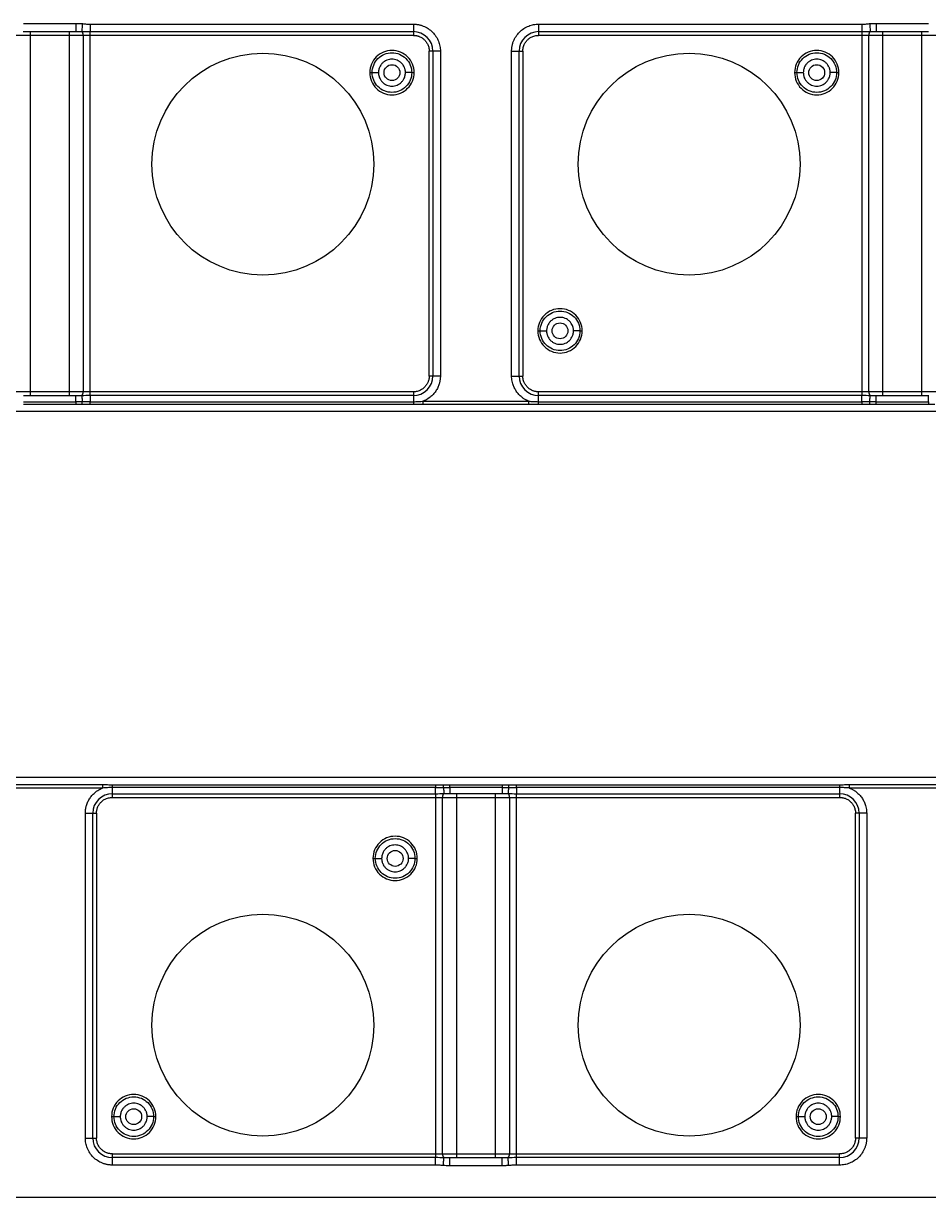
# Model space of a CAD drawing. Header units: millimetres. Extents: x -1 to 1576, y 30 to 633.
# Drawn here: x 572 to 686.3, y 30.4 to 178.6 of the extents above; entities that cross this region are included whole.
import ezdxf

# ---------------------------------------------------------------- set-up
doc = ezdxf.new("R2010")
doc.units = ezdxf.units.MM

msp = doc.modelspace()

# ---------------------------------------------------------------- linework, layer by layer
at = {"color": 7, "linetype": 'Continuous', "lineweight": 25}
for p, q in [((572, 178.61), (578.62, 178.61)), ((580.41, 178.53), (621.22, 178.53)), ((621.22, 178.53), (621.22, 177.11)), ((637.04, 178.53), (677.85, 178.53)), ((637.04, 178.53), (637.04, 177.11)), ((679.64, 178.61), (686.26, 178.61)), ((621.22, 177.11), (529.4, 177.11)), ((571.95, 177.61), (572, 177.62)), ((572, 177.61), (578.62, 177.61)), ((572.83, 177.61), (572.83, 131.61)), ((577.79, 131.61), (577.79, 177.61)), ((579.54, 177.11), (579.54, 132.11)), ((580.41, 177.58), (621.22, 177.58)), ((580.41, 131.64), (580.41, 177.58)), ((637.04, 177.58), (677.85, 177.58)), ((728.86, 177.11), (637.04, 177.11)), ((677.85, 177.58), (677.85, 131.64)), ((678.73, 132.11), (678.73, 177.11)), ((679.59, 177.61), (679.64, 177.62)), ((679.64, 177.61), (686.26, 177.61)), ((680.47, 177.61), (680.47, 131.61)), ((685.43, 131.61), (685.43, 177.61)), ((624.64, 175.11), (623.22, 175.11)), ((623.22, 134.11), (623.22, 175.11)), ((623.69, 175.11), (623.69, 134.11)), ((624.64, 175.11), (624.64, 134.11)), ((633.63, 134.11), (633.63, 175.11)), ((633.63, 175.11), (635.04, 175.11)), ((634.57, 134.11), (634.57, 175.11)), ((635.04, 175.11), (635.04, 134.11)), ((624.64, 134.11), (623.22, 134.11)), ((633.63, 134.11), (635.04, 134.11)), ((621.22, 132.11), (529.4, 132.11)), ((621.22, 132.11), (621.22, 130.87)), ((637.04, 130.87), (637.04, 132.11)), ((728.86, 132.11), (637.04, 132.11)), ((578.62, 131.61), (572, 131.61)), ((572, 130.84), (578.62, 130.84)), ((578.62, 130.51), (572, 130.51)), ((578.67, 131.61), (578.62, 131.61)), ((578.62, 130.84), (578.62, 130.51)), ((621.22, 131.64), (580.41, 131.64)), ((580.41, 130.87), (621.22, 130.87)), ((621.22, 130.5), (580.41, 130.5)), ((622.48, 130.94), (635.78, 130.94)), ((635.78, 130.5), (622.48, 130.5)), ((677.85, 131.64), (637.04, 131.64)), ((637.04, 130.87), (677.85, 130.87)), ((677.85, 130.5), (637.04, 130.5)), ((679.64, 131.6), (679.54, 131.61)), ((686.26, 131.61), (679.64, 131.61)), ((679.64, 130.84), (686.26, 130.84)), ((686.26, 130.51), (679.64, 130.51)), ((686.31, 131.61), (686.26, 131.61)), ((686.26, 130.84), (686.26, 130.51)), ((791.18, 129.61), (33.91, 129.61)), ((834.45, 83.41), (33.91, 83.41)), ((568.66, 82.53), (581.96, 82.53)), ((581.96, 82.09), (568.66, 82.09)), ((583.22, 82.52), (624.03, 82.52)), ((624.03, 82.16), (583.22, 82.16)), ((583.22, 80.91), (583.22, 82.16)), ((625.82, 82.51), (632.44, 82.51)), ((632.44, 82.18), (625.82, 82.18)), ((634.23, 82.52), (675.04, 82.52)), ((675.04, 82.16), (634.23, 82.16)), ((675.04, 82.16), (675.04, 80.91)), ((676.3, 82.53), (689.6, 82.53)), ((689.6, 82.09), (676.3, 82.09)), ((583.22, 81.38), (624.03, 81.38)), ((583.22, 80.91), (675.04, 80.91)), ((624.03, 81.38), (624.03, 35.44)), ((624.91, 35.91), (624.91, 80.91)), ((625.77, 81.41), (625.82, 81.42)), ((625.82, 81.41), (632.44, 81.41)), ((626.65, 81.41), (626.65, 35.41)), ((631.61, 35.41), (631.61, 81.41)), ((632.44, 81.42), (632.49, 81.41)), ((633.36, 80.91), (633.36, 35.91)), ((634.23, 81.38), (675.04, 81.38)), ((634.23, 35.44), (634.23, 81.38)), ((579.81, 37.91), (579.81, 78.91)), ((579.81, 78.91), (581.22, 78.91)), ((580.75, 37.91), (580.75, 78.91)), ((581.22, 78.91), (581.22, 37.91)), ((678.46, 78.91), (677.04, 78.91)), ((677.04, 37.91), (677.04, 78.91)), ((677.51, 78.91), (677.51, 37.91)), ((678.46, 78.91), (678.46, 37.91)), ((579.81, 37.91), (581.22, 37.91)), ((678.46, 37.91), (677.04, 37.91)), ((583.22, 34.5), (583.22, 35.91)), ((583.22, 35.91), (675.04, 35.91)), ((675.04, 34.5), (675.04, 35.91)), ((624.03, 35.44), (583.22, 35.44)), ((624.03, 34.5), (583.22, 34.5)), ((632.44, 35.41), (625.82, 35.41)), ((632.44, 34.41), (625.82, 34.41)), ((632.49, 35.41), (632.44, 35.41)), ((675.04, 35.44), (634.23, 35.44)), ((675.04, 34.5), (634.23, 34.5)), ((1518.3, 30.4), (36.91, 30.4))]:
    msp.add_line(p, q, dxfattribs=at)
for centre in [(602.22, 160.86), (656.04, 160.86), (602.22, 52.16), (656.04, 52.16)]:
    msp.add_circle(centre, 14, dxfattribs=at)
at = {"color": 141}
for centre in [(618.52, 172.41), (672.15, 172.41), (639.74, 139.81), (618.92, 73.21), (585.92, 40.61), (672.34, 40.61)]:
    msp.add_circle(centre, 1, dxfattribs=at)
at = {"color": 7, "linetype": 'Continuous', "lineweight": 25}
for centre, radius, start, end in [((578.98, 177.19), 0.562, 352.1767, 47.5651), ((621.22, 175.11), 2.47, 0, 90), ((637.04, 175.11), 2.47, 90, 180), ((679.28, 177.19), 0.562, 132.435, 187.8232), ((621.22, 134.11), 2.47, 270, 360), ((637.04, 134.11), 2.47, 180, 270), ((578.98, 132.04), 0.562, 312.435, 7.8232), ((679.28, 132.04), 0.562, 172.1767, 227.5651), ((583.22, 78.91), 2.47, 90, 180), ((625.46, 80.99), 0.562, 132.435, 187.8232), ((632.8, 80.99), 0.562, 352.1767, 47.5651), ((675.04, 78.91), 2.47, 0, 90), ((583.22, 37.91), 2.47, 180, 270), ((675.04, 37.91), 2.47, 270, 360), ((625.46, 35.84), 0.562, 172.1767, 227.5651), ((632.8, 35.84), 0.562, 312.435, 7.8232)]:
    msp.add_arc(centre, radius, start, end, dxfattribs=at)
for points, knots in [([(578.62, 178.61), (578.77, 178.61), (579.05, 178.61), (579.32, 178.59), (579.44, 178.59)], [0, 0, 0, 0, 0.5562128, 1, 1, 1, 1]), ([(578.62, 178.61), (578.62, 178.48), (578.62, 178.35), (578.62, 178.11), (578.62, 178), (578.62, 177.81), (578.62, 177.74), (578.62, 177.64), (578.62, 177.61), (578.62, 177.61)], [0, 0, 0, 0, 0.25, 0.25, 0.5, 0.5, 0.75, 0.75, 1, 1, 1, 1]), ([(579.44, 178.59), (579.42, 178.35), (579.4, 178.12), (579.37, 177.77), (579.36, 177.64), (579.36, 177.6)], [0, 0, 0, 0, 0.5, 0.5, 1, 1, 1, 1]), ([(579.44, 178.59), (579.52, 178.58), (579.69, 178.57), (579.94, 178.54), (580.18, 178.53), (580.33, 178.53), (580.41, 178.53)], [0, 0, 0, 0, 0.26275, 0.514851, 0.767475, 1, 1, 1, 1]), ([(580.41, 178.53), (580.41, 178.32), (580.41, 178.12), (580.41, 177.78), (580.41, 177.65), (580.41, 177.58)], [0, 0, 0, 0, 0.5, 0.5, 1, 1, 1, 1]), ([(621.22, 178.53), (621.28, 178.53), (621.41, 178.52), (621.59, 178.51), (621.77, 178.48), (621.95, 178.45), (622.13, 178.41), (622.3, 178.35), (622.64, 178.23), (623.11, 177.99), (623.65, 177.54), (624.1, 177), (624.36, 176.49), (624.5, 176.07), (624.58, 175.75), (624.63, 175.44), (624.63, 175.22), (624.64, 175.11)], [0, 0, 0, 0, 0.0345523, 0.0688579, 0.1030161, 0.1371278, 0.171294, 0.2056155, 0.2401915, 0.3700601, 0.5000288, 0.6298975, 0.7598662, 0.8201516, 0.8799088, 0.9396782, 1, 1, 1, 1]), ([(633.63, 175.11), (633.63, 175.17), (633.63, 175.3), (633.64, 175.48), (633.67, 175.66), (633.7, 175.84), (633.75, 176.02), (633.8, 176.2), (633.92, 176.53), (634.17, 177), (634.61, 177.54), (635.15, 177.99), (635.66, 178.25), (636.09, 178.4), (636.4, 178.47), (636.72, 178.52), (636.93, 178.52), (637.04, 178.53)], [0, 0, 0, 0, 0.034552, 0.068858, 0.103016, 0.137128, 0.171294, 0.205615, 0.240191, 0.37006, 0.500029, 0.629897, 0.759866, 0.820152, 0.879909, 0.939678, 1, 1, 1, 1]), ([(677.85, 178.53), (677.93, 178.53), (678.09, 178.53), (678.32, 178.54), (678.57, 178.57), (678.74, 178.58), (678.82, 178.59)], [0, 0, 0, 0, 0.232371, 0.485289, 0.737412, 1, 1, 1, 1]), ([(677.85, 178.53), (677.85, 178.32), (677.85, 178.12), (677.85, 177.78), (677.85, 177.65), (677.85, 177.58)], [0, 0, 0, 0, 0.5, 0.5, 1, 1, 1, 1]), ([(678.82, 178.59), (678.88, 178.59), (679, 178.6), (679.19, 178.61), (679.41, 178.61), (679.56, 178.61), (679.64, 178.61)], [0, 0, 0, 0, 0.207871, 0.443757, 0.707773, 1, 1, 1, 1]), ([(678.82, 178.59), (678.84, 178.35), (678.86, 178.12), (678.89, 177.77), (678.9, 177.64), (678.9, 177.6)], [0, 0, 0, 0, 0.5, 0.5, 1, 1, 1, 1]), ([(679.64, 178.61), (679.64, 178.35), (679.64, 178.09), (679.64, 177.72), (679.64, 177.61), (679.64, 177.61)], [0, 0, 0, 0, 0.5, 0.5, 1, 1, 1, 1]), ([(621.22, 177.11), (621.26, 177.11), (621.35, 177.11), (621.47, 177.1), (621.6, 177.08), (621.72, 177.05), (621.84, 177.02), (622.05, 176.94), (622.33, 176.8), (622.64, 176.54), (622.9, 176.22), (623.07, 175.9), (623.16, 175.61), (623.21, 175.36), (623.22, 175.2), (623.22, 175.11)], [0, 0, 0, 0, 0.0402761, 0.0802426, 0.1200582, 0.159883, 0.1998773, 0.2401994, 0.3700431, 0.5000574, 0.6299012, 0.7599156, 0.8401208, 0.919721, 1, 1, 1, 1]), ([(635.04, 175.11), (635.04, 175.16), (635.04, 175.24), (635.06, 175.36), (635.07, 175.49), (635.1, 175.61), (635.14, 175.73), (635.21, 175.94), (635.36, 176.22), (635.62, 176.54), (635.93, 176.8), (636.25, 176.96), (636.54, 177.06), (636.79, 177.1), (636.96, 177.11), (637.04, 177.11)], [0, 0, 0, 0, 0.040276, 0.080243, 0.120058, 0.159883, 0.199877, 0.240199, 0.370043, 0.500057, 0.629901, 0.759916, 0.840121, 0.919721, 1, 1, 1, 1]), ([(621.32, 172.41), (621.32, 172.78), (621.25, 173.15), (620.97, 173.82), (620.76, 174.13), (620.24, 174.65), (619.93, 174.86), (619.25, 175.14), (618.89, 175.21), (618.15, 175.21), (617.79, 175.14), (617.11, 174.86), (616.8, 174.65), (616.28, 174.13), (616.07, 173.82), (615.79, 173.15), (615.72, 172.78), (615.72, 172.41)], [0, 0, 0, 0, 0.125, 0.125, 0.25, 0.25, 0.375, 0.375, 0.5, 0.5, 0.625, 0.625, 0.75, 0.75, 0.875, 0.875, 1, 1, 1, 1]), ([(616.02, 172.41), (616.02, 172.74), (616.09, 173.07), (616.34, 173.67), (616.52, 173.95), (616.98, 174.41), (617.26, 174.6), (617.87, 174.85), (618.19, 174.91), (618.85, 174.91), (619.18, 174.85), (619.78, 174.6), (620.06, 174.41), (620.52, 173.95), (620.71, 173.67), (620.96, 173.07), (621.02, 172.74), (621.02, 172.41)], [0, 0, 0, 0, 0.125, 0.125, 0.25, 0.25, 0.375, 0.375, 0.5, 0.5, 0.625, 0.625, 0.75, 0.75, 0.875, 0.875, 1, 1, 1, 1]), ([(674.95, 172.41), (674.95, 172.78), (674.88, 173.15), (674.6, 173.82), (674.39, 174.13), (673.87, 174.65), (673.56, 174.86), (672.89, 175.14), (672.52, 175.21), (671.79, 175.21), (671.42, 175.14), (670.74, 174.86), (670.43, 174.65), (669.92, 174.13), (669.71, 173.82), (669.43, 173.15), (669.35, 172.78), (669.35, 172.41)], [0, 0, 0, 0, 0.125, 0.125, 0.25, 0.25, 0.375, 0.375, 0.5, 0.5, 0.625, 0.625, 0.75, 0.75, 0.875, 0.875, 1, 1, 1, 1]), ([(669.65, 172.41), (669.65, 172.74), (669.72, 173.07), (669.97, 173.67), (670.16, 173.95), (670.62, 174.41), (670.89, 174.6), (671.5, 174.85), (671.83, 174.91), (672.48, 174.91), (672.81, 174.85), (673.41, 174.6), (673.69, 174.41), (674.15, 173.95), (674.34, 173.67), (674.59, 173.07), (674.65, 172.74), (674.65, 172.41)], [0, 0, 0, 0, 0.125, 0.125, 0.25, 0.25, 0.375, 0.375, 0.5, 0.5, 0.625, 0.625, 0.75, 0.75, 0.875, 0.875, 1, 1, 1, 1]), ([(620.22, 172.41), (620.22, 172.46), (620.22, 172.55), (620.2, 172.68), (620.18, 172.81), (620.14, 172.94), (620.07, 173.13), (619.94, 173.36), (619.73, 173.62), (619.47, 173.84), (619.18, 173.99), (618.86, 174.09), (618.52, 174.12), (618.19, 174.09), (617.87, 173.99), (617.57, 173.84), (617.31, 173.62), (617.1, 173.36), (616.96, 173.1), (616.87, 172.85), (616.83, 172.64), (616.82, 172.49), (616.82, 172.41)], [0, 0, 0, 0, 0.025179, 0.05013, 0.075011, 0.099978, 0.125186, 0.187587, 0.250092, 0.312501, 0.37501, 0.437474, 0.50004, 0.562505, 0.625066, 0.687464, 0.749971, 0.812374, 0.874873, 0.916678, 0.958145, 1, 1, 1, 1]), ([(673.85, 172.41), (673.85, 172.46), (673.85, 172.55), (673.84, 172.68), (673.81, 172.81), (673.77, 172.94), (673.7, 173.13), (673.58, 173.36), (673.36, 173.62), (673.11, 173.84), (672.81, 173.99), (672.49, 174.09), (672.15, 174.12), (671.82, 174.09), (671.5, 173.99), (671.2, 173.84), (670.94, 173.62), (670.73, 173.36), (670.59, 173.1), (670.51, 172.85), (670.46, 172.64), (670.46, 172.49), (670.45, 172.41)], [0, 0, 0, 0, 0.025179, 0.05013, 0.075011, 0.099978, 0.125186, 0.187587, 0.250092, 0.312501, 0.37501, 0.437474, 0.50004, 0.562505, 0.625066, 0.687464, 0.749971, 0.812374, 0.874873, 0.916678, 0.958145, 1, 1, 1, 1]), ([(615.72, 172.41), (615.8, 172.41), (615.88, 172.41), (615.99, 172.41), (616.02, 172.41), (616.02, 172.41)], [0, 0, 0, 0, 0.5, 0.5, 1, 1, 1, 1]), ([(615.72, 172.41), (615.72, 172.05), (615.79, 171.68), (616.07, 171), (616.28, 170.69), (616.8, 170.17), (617.11, 169.97), (617.79, 169.69), (618.15, 169.61), (618.89, 169.61), (619.25, 169.69), (619.93, 169.97), (620.24, 170.17), (620.76, 170.69), (620.97, 171), (621.25, 171.68), (621.32, 172.05), (621.32, 172.41)], [0, 0, 0, 0, 0.125, 0.125, 0.25, 0.25, 0.375, 0.375, 0.5, 0.5, 0.625, 0.625, 0.75, 0.75, 0.875, 0.875, 1, 1, 1, 1]), ([(621.02, 172.41), (621.02, 172.09), (620.96, 171.76), (620.71, 171.15), (620.52, 170.88), (620.06, 170.41), (619.78, 170.23), (619.18, 169.98), (618.85, 169.91), (618.19, 169.91), (617.87, 169.98), (617.26, 170.23), (616.98, 170.41), (616.52, 170.88), (616.34, 171.15), (616.09, 171.76), (616.02, 172.09), (616.02, 172.41)], [0, 0, 0, 0, 0.125, 0.125, 0.25, 0.25, 0.375, 0.375, 0.5, 0.5, 0.625, 0.625, 0.75, 0.75, 0.875, 0.875, 1, 1, 1, 1]), ([(616.02, 172.41), (616.02, 172.41), (616.11, 172.41), (616.4, 172.41), (616.61, 172.41), (616.82, 172.41)], [0, 0, 0, 0, 0.5, 0.5, 1, 1, 1, 1]), ([(616.82, 172.41), (616.82, 172.37), (616.82, 172.28), (616.84, 172.15), (616.87, 172.02), (616.9, 171.89), (616.97, 171.7), (617.1, 171.46), (617.31, 171.2), (617.57, 170.99), (617.87, 170.83), (618.19, 170.73), (618.52, 170.7), (618.85, 170.73), (619.18, 170.83), (619.47, 170.99), (619.73, 171.2), (619.94, 171.46), (620.08, 171.73), (620.17, 171.97), (620.21, 172.19), (620.22, 172.34), (620.22, 172.41)], [0, 0, 0, 0, 0.025108, 0.050018, 0.074887, 0.09987, 0.125122, 0.187514, 0.250079, 0.312484, 0.374988, 0.437452, 0.500017, 0.562482, 0.625047, 0.687453, 0.749962, 0.812367, 0.874868, 0.916676, 0.958145, 1, 1, 1, 1]), ([(621.02, 172.41), (621.02, 172.41), (620.93, 172.41), (620.64, 172.41), (620.43, 172.41), (620.22, 172.41)], [0, 0, 0, 0, 0.5, 0.5, 1, 1, 1, 1]), ([(621.02, 172.41), (621.02, 172.41), (621.05, 172.41), (621.16, 172.41), (621.24, 172.41), (621.32, 172.41)], [0, 0, 0, 0, 0.5, 0.5, 1, 1, 1, 1]), ([(669.35, 172.41), (669.35, 172.05), (669.43, 171.68), (669.71, 171), (669.92, 170.69), (670.43, 170.17), (670.74, 169.97), (671.42, 169.69), (671.79, 169.61), (672.52, 169.61), (672.89, 169.69), (673.56, 169.97), (673.87, 170.17), (674.39, 170.69), (674.6, 171), (674.88, 171.68), (674.95, 172.05), (674.95, 172.41)], [0, 0, 0, 0, 0.125, 0.125, 0.25, 0.25, 0.375, 0.375, 0.5, 0.5, 0.625, 0.625, 0.75, 0.75, 0.875, 0.875, 1, 1, 1, 1]), ([(669.35, 172.41), (669.43, 172.41), (669.51, 172.41), (669.62, 172.41), (669.65, 172.41), (669.65, 172.41)], [0, 0, 0, 0, 0.5, 0.5, 1, 1, 1, 1]), ([(674.65, 172.41), (674.65, 172.09), (674.59, 171.76), (674.34, 171.15), (674.15, 170.88), (673.69, 170.41), (673.41, 170.23), (672.81, 169.98), (672.48, 169.91), (671.83, 169.91), (671.5, 169.98), (670.89, 170.23), (670.62, 170.41), (670.16, 170.88), (669.97, 171.15), (669.72, 171.76), (669.65, 172.09), (669.65, 172.41)], [0, 0, 0, 0, 0.125, 0.125, 0.25, 0.25, 0.375, 0.375, 0.5, 0.5, 0.625, 0.625, 0.75, 0.75, 0.875, 0.875, 1, 1, 1, 1]), ([(669.65, 172.41), (669.65, 172.41), (669.74, 172.41), (670.04, 172.41), (670.24, 172.41), (670.45, 172.41)], [0, 0, 0, 0, 0.5, 0.5, 1, 1, 1, 1]), ([(670.45, 172.41), (670.46, 172.37), (670.46, 172.28), (670.47, 172.15), (670.5, 172.02), (670.54, 171.89), (670.6, 171.7), (670.73, 171.46), (670.94, 171.2), (671.2, 170.99), (671.5, 170.83), (671.82, 170.73), (672.15, 170.7), (672.49, 170.73), (672.81, 170.83), (673.11, 170.99), (673.36, 171.2), (673.58, 171.46), (673.72, 171.73), (673.8, 171.97), (673.85, 172.19), (673.85, 172.34), (673.85, 172.41)], [0, 0, 0, 0, 0.025108, 0.050018, 0.074887, 0.09987, 0.125122, 0.187514, 0.250079, 0.312484, 0.374988, 0.437452, 0.500017, 0.562482, 0.625047, 0.687453, 0.749962, 0.812367, 0.874868, 0.916676, 0.958145, 1, 1, 1, 1]), ([(674.65, 172.41), (674.65, 172.41), (674.57, 172.41), (674.27, 172.41), (674.06, 172.41), (673.85, 172.41)], [0, 0, 0, 0, 0.5, 0.5, 1, 1, 1, 1]), ([(674.65, 172.41), (674.65, 172.41), (674.69, 172.41), (674.8, 172.41), (674.88, 172.41), (674.95, 172.41)], [0, 0, 0, 0, 0.5, 0.5, 1, 1, 1, 1]), ([(642.54, 139.81), (642.54, 140.18), (642.47, 140.55), (642.19, 141.22), (641.98, 141.53), (641.46, 142.05), (641.15, 142.26), (640.47, 142.54), (640.11, 142.61), (639.37, 142.61), (639.01, 142.54), (638.33, 142.26), (638.02, 142.05), (637.5, 141.53), (637.29, 141.22), (637.01, 140.55), (636.94, 140.18), (636.94, 139.81)], [0, 0, 0, 0, 0.125, 0.125, 0.25, 0.25, 0.375, 0.375, 0.5, 0.5, 0.625, 0.625, 0.75, 0.75, 0.875, 0.875, 1, 1, 1, 1]), ([(637.24, 139.81), (637.24, 140.14), (637.31, 140.47), (637.56, 141.07), (637.74, 141.35), (638.2, 141.81), (638.48, 142), (639.09, 142.25), (639.41, 142.31), (640.07, 142.31), (640.4, 142.25), (641, 142), (641.28, 141.81), (641.74, 141.35), (641.93, 141.07), (642.18, 140.47), (642.24, 140.14), (642.24, 139.81)], [0, 0, 0, 0, 0.125, 0.125, 0.25, 0.25, 0.375, 0.375, 0.5, 0.5, 0.625, 0.625, 0.75, 0.75, 0.875, 0.875, 1, 1, 1, 1]), ([(641.44, 139.81), (641.44, 139.86), (641.44, 139.95), (641.42, 140.08), (641.4, 140.21), (641.36, 140.34), (641.29, 140.53), (641.16, 140.76), (640.95, 141.02), (640.69, 141.24), (640.4, 141.39), (640.08, 141.49), (639.74, 141.52), (639.41, 141.49), (639.09, 141.39), (638.79, 141.24), (638.53, 141.02), (638.32, 140.76), (638.18, 140.5), (638.09, 140.25), (638.05, 140.04), (638.04, 139.89), (638.04, 139.81)], [0, 0, 0, 0, 0.025179, 0.05013, 0.075011, 0.099978, 0.125186, 0.187587, 0.250092, 0.312501, 0.375011, 0.437474, 0.50004, 0.562505, 0.625066, 0.687464, 0.749971, 0.812374, 0.874873, 0.916678, 0.958145, 1, 1, 1, 1]), ([(636.94, 139.81), (636.94, 139.45), (637.01, 139.08), (637.29, 138.4), (637.5, 138.09), (638.02, 137.57), (638.33, 137.37), (639.01, 137.09), (639.37, 137.01), (640.11, 137.01), (640.47, 137.09), (641.15, 137.37), (641.46, 137.57), (641.98, 138.09), (642.19, 138.4), (642.47, 139.08), (642.54, 139.45), (642.54, 139.81)], [0, 0, 0, 0, 0.125, 0.125, 0.25, 0.25, 0.375, 0.375, 0.5, 0.5, 0.625, 0.625, 0.75, 0.75, 0.875, 0.875, 1, 1, 1, 1]), ([(636.94, 139.81), (637.02, 139.81), (637.1, 139.81), (637.21, 139.81), (637.24, 139.81), (637.24, 139.81)], [0, 0, 0, 0, 0.5, 0.5, 1, 1, 1, 1]), ([(642.24, 139.81), (642.24, 139.49), (642.18, 139.16), (641.93, 138.55), (641.74, 138.28), (641.28, 137.81), (641, 137.63), (640.4, 137.38), (640.07, 137.31), (639.41, 137.31), (639.09, 137.38), (638.48, 137.63), (638.2, 137.81), (637.74, 138.28), (637.56, 138.55), (637.31, 139.16), (637.24, 139.49), (637.24, 139.81)], [0, 0, 0, 0, 0.125, 0.125, 0.25, 0.25, 0.375, 0.375, 0.5, 0.5, 0.625, 0.625, 0.75, 0.75, 0.875, 0.875, 1, 1, 1, 1]), ([(637.24, 139.81), (637.24, 139.81), (637.33, 139.81), (637.62, 139.81), (637.83, 139.81), (638.04, 139.81)], [0, 0, 0, 0, 0.5, 0.5, 1, 1, 1, 1]), ([(637.24, 139.81), (637.24, 139.81), (637.33, 139.81), (637.62, 139.81), (637.83, 139.81), (638.04, 139.81)], [0, 0, 0, 0, 0.5, 0.5, 1, 1, 1, 1]), ([(638.04, 139.81), (638.04, 139.77), (638.04, 139.68), (638.06, 139.55), (638.09, 139.42), (638.12, 139.29), (638.19, 139.1), (638.32, 138.86), (638.53, 138.6), (638.79, 138.39), (639.09, 138.23), (639.41, 138.13), (639.74, 138.1), (640.07, 138.13), (640.4, 138.23), (640.69, 138.39), (640.95, 138.6), (641.16, 138.86), (641.3, 139.13), (641.39, 139.37), (641.43, 139.59), (641.44, 139.74), (641.44, 139.81)], [0, 0, 0, 0, 0.025108, 0.050018, 0.074887, 0.09987, 0.125122, 0.187514, 0.250079, 0.312484, 0.374988, 0.437452, 0.500017, 0.562482, 0.625047, 0.687453, 0.749962, 0.812367, 0.874868, 0.916676, 0.958145, 1, 1, 1, 1]), ([(642.24, 139.81), (642.24, 139.81), (642.15, 139.81), (641.86, 139.81), (641.65, 139.81), (641.44, 139.81)], [0, 0, 0, 0, 0.5, 0.5, 1, 1, 1, 1]), ([(642.24, 139.81), (642.24, 139.81), (642.27, 139.81), (642.38, 139.81), (642.46, 139.81), (642.54, 139.81)], [0, 0, 0, 0, 0.5, 0.5, 1, 1, 1, 1]), ([(623.22, 134.11), (623.22, 134.07), (623.22, 133.99), (623.21, 133.86), (623.19, 133.74), (623.16, 133.62), (623.12, 133.5), (623.05, 133.29), (622.91, 133.01), (622.64, 132.69), (622.33, 132.43), (622.01, 132.26), (621.72, 132.17), (621.47, 132.12), (621.31, 132.12), (621.22, 132.11)], [0, 0, 0, 0, 0.040276, 0.080243, 0.120058, 0.159883, 0.199877, 0.240199, 0.370043, 0.500057, 0.629901, 0.759916, 0.840121, 0.919721, 1, 1, 1, 1]), ([(624.64, 134.11), (624.63, 134.06), (624.63, 133.95), (624.62, 133.78), (624.6, 133.62), (624.57, 133.45), (624.54, 133.29), (624.46, 133.02), (624.32, 132.64), (624.06, 132.19), (623.73, 131.78), (623.39, 131.47), (623.07, 131.24), (622.79, 131.07), (622.58, 130.98), (622.48, 130.94)], [0, 0, 0, 0, 0.040883, 0.08158, 0.122187, 0.162802, 0.203521, 0.244441, 0.372171, 0.500035, 0.627766, 0.75563, 0.837187, 0.918385, 1, 1, 1, 1]), ([(635.78, 130.94), (635.73, 130.96), (635.63, 131), (635.48, 131.08), (635.33, 131.15), (635.19, 131.24), (635.05, 131.33), (634.83, 131.51), (634.53, 131.78), (634.21, 132.19), (633.95, 132.64), (633.78, 133.07), (633.69, 133.45), (633.64, 133.78), (633.63, 134), (633.63, 134.11)], [0, 0, 0, 0, 0.040883, 0.08158, 0.122187, 0.162802, 0.203521, 0.244441, 0.372171, 0.500035, 0.627766, 0.75563, 0.837187, 0.918385, 1, 1, 1, 1]), ([(637.04, 132.11), (637, 132.11), (636.91, 132.12), (636.79, 132.13), (636.67, 132.15), (636.54, 132.17), (636.42, 132.21), (636.22, 132.28), (635.93, 132.43), (635.62, 132.69), (635.36, 133.01), (635.19, 133.33), (635.1, 133.61), (635.05, 133.86), (635.04, 134.03), (635.04, 134.11)], [0, 0, 0, 0, 0.040276, 0.080243, 0.120058, 0.159883, 0.199877, 0.240199, 0.370043, 0.500057, 0.629901, 0.759916, 0.840121, 0.919721, 1, 1, 1, 1]), ([(578.62, 130.84), (578.62, 131.06), (578.62, 131.26), (578.62, 131.54), (578.62, 131.61), (578.62, 131.61)], [0, 0, 0, 0, 0.5, 0.5, 1, 1, 1, 1]), ([(579.41, 130.51), (579.29, 130.51), (579.03, 130.51), (578.77, 130.51), (578.62, 130.51)], [0, 0, 0, 0, 0.4522443, 1, 1, 1, 1]), ([(579.36, 131.62), (579.36, 131.59), (579.37, 131.5), (579.39, 131.22), (579.41, 131.04), (579.42, 130.85)], [0, 0, 0, 0, 0.5, 0.5, 1, 1, 1, 1]), ([(580.41, 130.5), (580.27, 130.51), (579.94, 130.51), (579.61, 130.51), (579.41, 130.51)], [0, 0, 0, 0, 0.420474, 1, 1, 1, 1]), ([(580.41, 131.64), (580.41, 131.58), (580.41, 131.48), (580.41, 131.21), (580.41, 131.04), (580.41, 130.87)], [0, 0, 0, 0, 0.5, 0.5, 1, 1, 1, 1]), ([(621.22, 130.87), (621.32, 130.87), (621.53, 130.87), (621.84, 130.88), (622.16, 130.9), (622.37, 130.93), (622.48, 130.94)], [0, 0, 0, 0, 0.245457, 0.492199, 0.742868, 1, 1, 1, 1]), ([(622.48, 130.5), (622.4, 130.5), (622.18, 130.5), (621.86, 130.5), (621.52, 130.5), (621.31, 130.5), (621.22, 130.5)], [0, 0, 0, 0, 0.200515, 0.50786, 0.778848, 1, 1, 1, 1]), ([(622.48, 130.5), (622.48, 130.54), (622.48, 130.6), (622.48, 130.76), (622.48, 130.85), (622.48, 130.94)], [0, 0, 0, 0, 0.5, 0.5, 1, 1, 1, 1]), ([(635.78, 130.94), (635.78, 130.85), (635.78, 130.76), (635.78, 130.6), (635.78, 130.54), (635.78, 130.5)], [0, 0, 0, 0, 0.5, 0.5, 1, 1, 1, 1]), ([(635.78, 130.94), (635.87, 130.93), (636.04, 130.91), (636.29, 130.89), (636.54, 130.88), (636.79, 130.87), (636.96, 130.87), (637.04, 130.87)], [0, 0, 0, 0, 0.206312, 0.4081642, 0.6068367, 0.8036604, 1, 1, 1, 1]), ([(637.04, 130.5), (636.95, 130.5), (636.74, 130.5), (636.41, 130.5), (636.08, 130.5), (635.87, 130.5), (635.78, 130.5)], [0, 0, 0, 0, 0.221378, 0.492164, 0.7995, 1, 1, 1, 1]), ([(677.85, 130.87), (677.85, 131.04), (677.85, 131.21), (677.85, 131.48), (677.85, 131.58), (677.85, 131.64)], [0, 0, 0, 0, 0.5, 0.5, 1, 1, 1, 1]), ([(678.85, 130.51), (678.66, 130.51), (678.32, 130.51), (677.99, 130.51), (677.85, 130.5)], [0, 0, 0, 0, 0.580575, 1, 1, 1, 1]), ([(678.84, 130.85), (678.86, 131.04), (678.87, 131.22), (678.89, 131.5), (678.9, 131.59), (678.9, 131.62)], [0, 0, 0, 0, 0.5, 0.5, 1, 1, 1, 1]), ([(679.64, 130.51), (679.49, 130.51), (679.23, 130.51), (678.97, 130.51), (678.85, 130.51)], [0, 0, 0, 0, 0.548125, 1, 1, 1, 1]), ([(679.64, 130.84), (679.64, 131.06), (679.64, 131.26), (679.64, 131.54), (679.64, 131.61), (679.64, 131.61)], [0, 0, 0, 0, 0.5, 0.5, 1, 1, 1, 1]), ([(686.26, 130.84), (686.26, 131.06), (686.26, 131.26), (686.26, 131.54), (686.26, 131.61), (686.26, 131.61)], [0, 0, 0, 0, 0.5, 0.5, 1, 1, 1, 1]), ([(687.05, 130.51), (686.93, 130.51), (686.67, 130.51), (686.41, 130.51), (686.26, 130.51)], [0, 0, 0, 0, 0.4522443, 1, 1, 1, 1]), ([(579.81, 78.91), (579.81, 78.97), (579.81, 79.08), (579.82, 79.24), (579.84, 79.41), (579.87, 79.57), (579.91, 79.73), (579.98, 80.01), (580.13, 80.39), (580.39, 80.84), (580.71, 81.25), (581.05, 81.56), (581.37, 81.79), (581.66, 81.96), (581.86, 82.04), (581.96, 82.09)], [0, 0, 0, 0, 0.040883, 0.08158, 0.122187, 0.162802, 0.203521, 0.244441, 0.372171, 0.500035, 0.627766, 0.75563, 0.837187, 0.918385, 1, 1, 1, 1]), ([(581.96, 82.53), (582.05, 82.53), (582.26, 82.53), (582.59, 82.52), (582.92, 82.52), (583.13, 82.52), (583.22, 82.52)], [0, 0, 0, 0, 0.200515, 0.50786, 0.778848, 1, 1, 1, 1]), ([(581.96, 82.53), (581.96, 82.49), (581.96, 82.42), (581.96, 82.27), (581.96, 82.18), (581.96, 82.09)], [0, 0, 0, 0, 0.5, 0.5, 1, 1, 1, 1]), ([(583.22, 82.16), (583.12, 82.16), (582.91, 82.16), (582.6, 82.14), (582.28, 82.12), (582.07, 82.1), (581.96, 82.09)], [0, 0, 0, 0, 0.245457, 0.492199, 0.742868, 1, 1, 1, 1]), ([(624.03, 82.52), (624.17, 82.52), (624.5, 82.52), (624.84, 82.52), (625.03, 82.52)], [0, 0, 0, 0, 0.420029, 1, 1, 1, 1]), ([(624.03, 81.38), (624.03, 81.44), (624.03, 81.55), (624.03, 81.82), (624.03, 81.98), (624.03, 82.16)], [0, 0, 0, 0, 0.5, 0.5, 1, 1, 1, 1]), ([(625.02, 82.17), (625.04, 81.98), (625.05, 81.8), (625.07, 81.53), (625.08, 81.44), (625.08, 81.4)], [0, 0, 0, 0, 0.5, 0.5, 1, 1, 1, 1]), ([(625.03, 82.52), (625.15, 82.52), (625.41, 82.51), (625.67, 82.51), (625.82, 82.51)], [0, 0, 0, 0, 0.451518, 1, 1, 1, 1]), ([(625.82, 82.18), (625.82, 81.96), (625.82, 81.77), (625.82, 81.49), (625.82, 81.41), (625.82, 81.41)], [0, 0, 0, 0, 0.5, 0.5, 1, 1, 1, 1]), ([(632.44, 82.51), (632.59, 82.51), (632.85, 82.51), (633.11, 82.52), (633.23, 82.52)], [0, 0, 0, 0, 0.548204, 1, 1, 1, 1]), ([(632.44, 82.18), (632.44, 81.96), (632.44, 81.77), (632.44, 81.49), (632.44, 81.41), (632.44, 81.41)], [0, 0, 0, 0, 0.5, 0.5, 1, 1, 1, 1]), ([(633.24, 82.17), (633.23, 81.98), (633.21, 81.8), (633.19, 81.53), (633.18, 81.44), (633.18, 81.4)], [0, 0, 0, 0, 0.5, 0.5, 1, 1, 1, 1]), ([(633.23, 82.52), (633.43, 82.52), (633.76, 82.52), (634.09, 82.52), (634.23, 82.52)], [0, 0, 0, 0, 0.581022, 1, 1, 1, 1]), ([(634.23, 82.16), (634.23, 81.98), (634.23, 81.82), (634.23, 81.55), (634.23, 81.44), (634.23, 81.38)], [0, 0, 0, 0, 0.5, 0.5, 1, 1, 1, 1]), ([(675.04, 82.52), (675.13, 82.52), (675.34, 82.52), (675.68, 82.52), (676, 82.53), (676.22, 82.53), (676.3, 82.53)], [0, 0, 0, 0, 0.221414, 0.492164, 0.7995, 1, 1, 1, 1]), ([(676.3, 82.09), (676.21, 82.1), (676.04, 82.12), (675.79, 82.13), (675.54, 82.15), (675.29, 82.16), (675.12, 82.16), (675.04, 82.16)], [0, 0, 0, 0, 0.206312, 0.408164, 0.606837, 0.80366, 1, 1, 1, 1]), ([(676.3, 82.09), (676.3, 82.18), (676.3, 82.27), (676.3, 82.42), (676.3, 82.49), (676.3, 82.53)], [0, 0, 0, 0, 0.5, 0.5, 1, 1, 1, 1]), ([(676.3, 82.09), (676.35, 82.07), (676.45, 82.02), (676.6, 81.95), (676.75, 81.87), (676.89, 81.79), (677.03, 81.69), (677.25, 81.52), (677.55, 81.25), (677.88, 80.84), (678.14, 80.39), (678.3, 79.96), (678.4, 79.57), (678.45, 79.24), (678.45, 79.02), (678.46, 78.91)], [0, 0, 0, 0, 0.040883, 0.08158, 0.122187, 0.162802, 0.203521, 0.244441, 0.372171, 0.500035, 0.627766, 0.75563, 0.837187, 0.918385, 1, 1, 1, 1]), ([(581.22, 78.91), (581.22, 78.96), (581.22, 79.04), (581.24, 79.16), (581.25, 79.29), (581.28, 79.41), (581.32, 79.53), (581.39, 79.74), (581.54, 80.02), (581.8, 80.34), (582.11, 80.6), (582.43, 80.76), (582.72, 80.86), (582.97, 80.9), (583.14, 80.91), (583.22, 80.91)], [0, 0, 0, 0, 0.040276, 0.080243, 0.120058, 0.159883, 0.199877, 0.240199, 0.370043, 0.500057, 0.629901, 0.759916, 0.840121, 0.919721, 1, 1, 1, 1]), ([(675.04, 80.91), (675.08, 80.91), (675.17, 80.91), (675.29, 80.9), (675.42, 80.88), (675.54, 80.85), (675.66, 80.82), (675.87, 80.74), (676.15, 80.6), (676.46, 80.34), (676.72, 80.02), (676.89, 79.7), (676.98, 79.41), (677.03, 79.16), (677.04, 79), (677.04, 78.91)], [0, 0, 0, 0, 0.040276, 0.080243, 0.120058, 0.159883, 0.199877, 0.240199, 0.370043, 0.500057, 0.629901, 0.759916, 0.840121, 0.919721, 1, 1, 1, 1]), ([(621.72, 73.21), (621.72, 73.58), (621.65, 73.95), (621.37, 74.62), (621.16, 74.93), (620.64, 75.45), (620.33, 75.66), (619.65, 75.94), (619.29, 76.01), (618.55, 76.01), (618.19, 75.94), (617.51, 75.66), (617.2, 75.45), (616.68, 74.93), (616.47, 74.62), (616.19, 73.95), (616.12, 73.58), (616.12, 73.21)], [0, 0, 0, 0, 0.125, 0.125, 0.25, 0.25, 0.375, 0.375, 0.5, 0.5, 0.625, 0.625, 0.75, 0.75, 0.875, 0.875, 1, 1, 1, 1]), ([(616.42, 73.21), (616.42, 73.54), (616.49, 73.87), (616.74, 74.47), (616.92, 74.75), (617.38, 75.21), (617.66, 75.4), (618.27, 75.65), (618.59, 75.71), (619.25, 75.71), (619.58, 75.65), (620.18, 75.4), (620.46, 75.21), (620.92, 74.75), (621.11, 74.47), (621.36, 73.87), (621.42, 73.54), (621.42, 73.21)], [0, 0, 0, 0, 0.125, 0.125, 0.25, 0.25, 0.375, 0.375, 0.5, 0.5, 0.625, 0.625, 0.75, 0.75, 0.875, 0.875, 1, 1, 1, 1]), ([(620.62, 73.21), (620.62, 73.26), (620.62, 73.35), (620.6, 73.48), (620.58, 73.61), (620.54, 73.74), (620.47, 73.93), (620.34, 74.16), (620.13, 74.42), (619.87, 74.64), (619.58, 74.79), (619.26, 74.89), (618.92, 74.92), (618.59, 74.89), (618.27, 74.79), (617.97, 74.64), (617.71, 74.42), (617.5, 74.16), (617.36, 73.9), (617.27, 73.65), (617.23, 73.44), (617.22, 73.29), (617.22, 73.21)], [0, 0, 0, 0, 0.025179, 0.05013, 0.075011, 0.099978, 0.125186, 0.187587, 0.250092, 0.312501, 0.375011, 0.437475, 0.50004, 0.562505, 0.625066, 0.687464, 0.749971, 0.812374, 0.874873, 0.916678, 0.958145, 1, 1, 1, 1]), ([(616.12, 73.21), (616.2, 73.21), (616.28, 73.21), (616.39, 73.21), (616.42, 73.21), (616.42, 73.21)], [0, 0, 0, 0, 0.5, 0.5, 1, 1, 1, 1]), ([(616.12, 73.21), (616.12, 72.85), (616.19, 72.48), (616.47, 71.8), (616.68, 71.49), (617.2, 70.97), (617.51, 70.77), (618.19, 70.49), (618.55, 70.41), (619.29, 70.41), (619.65, 70.49), (620.33, 70.77), (620.64, 70.97), (621.16, 71.49), (621.37, 71.8), (621.65, 72.48), (621.72, 72.85), (621.72, 73.21)], [0, 0, 0, 0, 0.125, 0.125, 0.25, 0.25, 0.375, 0.375, 0.5, 0.5, 0.625, 0.625, 0.75, 0.75, 0.875, 0.875, 1, 1, 1, 1]), ([(621.42, 73.21), (621.42, 72.89), (621.36, 72.56), (621.11, 71.95), (620.92, 71.68), (620.46, 71.21), (620.18, 71.03), (619.58, 70.78), (619.25, 70.71), (618.59, 70.71), (618.27, 70.78), (617.66, 71.03), (617.38, 71.21), (616.92, 71.68), (616.74, 71.95), (616.49, 72.56), (616.42, 72.89), (616.42, 73.21)], [0, 0, 0, 0, 0.125, 0.125, 0.25, 0.25, 0.375, 0.375, 0.5, 0.5, 0.625, 0.625, 0.75, 0.75, 0.875, 0.875, 1, 1, 1, 1]), ([(616.42, 73.21), (616.42, 73.21), (616.51, 73.21), (616.8, 73.21), (617.01, 73.21), (617.22, 73.21)], [0, 0, 0, 0, 0.5, 0.5, 1, 1, 1, 1]), ([(617.22, 73.21), (617.22, 73.17), (617.22, 73.08), (617.24, 72.95), (617.27, 72.82), (617.3, 72.69), (617.37, 72.5), (617.5, 72.26), (617.71, 72), (617.97, 71.79), (618.27, 71.63), (618.59, 71.53), (618.92, 71.5), (619.25, 71.53), (619.58, 71.63), (619.87, 71.79), (620.13, 72), (620.34, 72.26), (620.48, 72.53), (620.57, 72.77), (620.61, 72.99), (620.62, 73.14), (620.62, 73.21)], [0, 0, 0, 0, 0.025108, 0.050018, 0.074887, 0.09987, 0.125122, 0.187514, 0.250079, 0.312484, 0.374988, 0.437452, 0.500017, 0.562482, 0.625047, 0.687453, 0.749962, 0.812367, 0.874868, 0.916676, 0.958145, 1, 1, 1, 1]), ([(621.42, 73.21), (621.42, 73.21), (621.33, 73.21), (621.04, 73.21), (620.83, 73.21), (620.62, 73.21)], [0, 0, 0, 0, 0.5, 0.5, 1, 1, 1, 1]), ([(621.42, 73.21), (621.42, 73.21), (621.45, 73.21), (621.56, 73.21), (621.64, 73.21), (621.72, 73.21)], [0, 0, 0, 0, 0.5, 0.5, 1, 1, 1, 1]), ([(588.72, 40.61), (588.72, 40.98), (588.65, 41.35), (588.37, 42.02), (588.16, 42.33), (587.64, 42.85), (587.33, 43.06), (586.65, 43.34), (586.29, 43.41), (585.55, 43.41), (585.19, 43.34), (584.51, 43.06), (584.2, 42.85), (583.68, 42.33), (583.47, 42.02), (583.19, 41.35), (583.12, 40.98), (583.12, 40.61)], [0, 0, 0, 0, 0.125, 0.125, 0.25, 0.25, 0.375, 0.375, 0.5, 0.5, 0.625, 0.625, 0.75, 0.75, 0.875, 0.875, 1, 1, 1, 1]), ([(583.42, 40.61), (583.42, 40.94), (583.49, 41.27), (583.74, 41.87), (583.92, 42.15), (584.38, 42.61), (584.66, 42.8), (585.27, 43.05), (585.59, 43.11), (586.25, 43.11), (586.58, 43.05), (587.18, 42.8), (587.46, 42.61), (587.92, 42.15), (588.11, 41.87), (588.36, 41.27), (588.42, 40.94), (588.42, 40.61)], [0, 0, 0, 0, 0.125, 0.125, 0.25, 0.25, 0.375, 0.375, 0.5, 0.5, 0.625, 0.625, 0.75, 0.75, 0.875, 0.875, 1, 1, 1, 1]), ([(675.14, 40.61), (675.14, 40.98), (675.07, 41.35), (674.79, 42.02), (674.58, 42.33), (674.06, 42.85), (673.75, 43.06), (673.07, 43.34), (672.71, 43.41), (671.97, 43.41), (671.61, 43.34), (670.93, 43.06), (670.62, 42.85), (670.1, 42.33), (669.89, 42.02), (669.61, 41.35), (669.54, 40.98), (669.54, 40.61)], [0, 0, 0, 0, 0.125, 0.125, 0.25, 0.25, 0.375, 0.375, 0.5, 0.5, 0.625, 0.625, 0.75, 0.75, 0.875, 0.875, 1, 1, 1, 1]), ([(669.84, 40.61), (669.84, 40.94), (669.91, 41.27), (670.16, 41.87), (670.34, 42.15), (670.8, 42.61), (671.08, 42.8), (671.69, 43.05), (672.01, 43.11), (672.67, 43.11), (673, 43.05), (673.6, 42.8), (673.88, 42.61), (674.34, 42.15), (674.53, 41.87), (674.78, 41.27), (674.84, 40.94), (674.84, 40.61)], [0, 0, 0, 0, 0.125, 0.125, 0.25, 0.25, 0.375, 0.375, 0.5, 0.5, 0.625, 0.625, 0.75, 0.75, 0.875, 0.875, 1, 1, 1, 1]), ([(587.62, 40.61), (587.62, 40.66), (587.62, 40.75), (587.6, 40.88), (587.58, 41.01), (587.54, 41.14), (587.47, 41.33), (587.34, 41.56), (587.13, 41.82), (586.87, 42.04), (586.58, 42.19), (586.26, 42.29), (585.92, 42.32), (585.59, 42.29), (585.27, 42.19), (584.97, 42.04), (584.71, 41.82), (584.5, 41.56), (584.36, 41.3), (584.27, 41.05), (584.23, 40.84), (584.22, 40.69), (584.22, 40.61)], [0, 0, 0, 0, 0.025179, 0.05013, 0.075011, 0.099978, 0.125186, 0.187587, 0.250092, 0.312501, 0.375011, 0.437474, 0.50004, 0.562505, 0.625066, 0.687464, 0.749971, 0.812374, 0.874873, 0.916678, 0.958145, 1, 1, 1, 1]), ([(674.04, 40.61), (674.04, 40.66), (674.04, 40.75), (674.02, 40.88), (674, 41.01), (673.96, 41.14), (673.89, 41.33), (673.76, 41.56), (673.55, 41.82), (673.29, 42.04), (673, 42.19), (672.68, 42.29), (672.34, 42.32), (672.01, 42.29), (671.69, 42.19), (671.39, 42.04), (671.13, 41.82), (670.92, 41.56), (670.78, 41.3), (670.69, 41.05), (670.65, 40.84), (670.64, 40.69), (670.64, 40.61)], [0, 0, 0, 0, 0.0251787, 0.0501305, 0.0750111, 0.0999776, 0.1251857, 0.1875872, 0.2500924, 0.3125006, 0.3750104, 0.4374744, 0.5000395, 0.5625051, 0.6250656, 0.6874643, 0.7499708, 0.8123744, 0.8748727, 0.9166785, 0.958145, 1, 1, 1, 1]), ([(583.12, 40.61), (583.2, 40.61), (583.28, 40.61), (583.39, 40.61), (583.42, 40.61), (583.42, 40.61)], [0, 0, 0, 0, 0.5, 0.5, 1, 1, 1, 1]), ([(583.12, 40.61), (583.12, 40.25), (583.19, 39.88), (583.47, 39.2), (583.68, 38.89), (584.2, 38.37), (584.51, 38.17), (585.19, 37.89), (585.55, 37.81), (586.29, 37.81), (586.65, 37.89), (587.33, 38.17), (587.64, 38.37), (588.16, 38.89), (588.37, 39.2), (588.65, 39.88), (588.72, 40.25), (588.72, 40.61)], [0, 0, 0, 0, 0.125, 0.125, 0.25, 0.25, 0.375, 0.375, 0.5, 0.5, 0.625, 0.625, 0.75, 0.75, 0.875, 0.875, 1, 1, 1, 1]), ([(588.42, 40.61), (588.42, 40.29), (588.36, 39.96), (588.11, 39.35), (587.92, 39.08), (587.46, 38.61), (587.18, 38.43), (586.58, 38.18), (586.25, 38.11), (585.59, 38.11), (585.27, 38.18), (584.66, 38.43), (584.38, 38.61), (583.92, 39.08), (583.74, 39.35), (583.49, 39.96), (583.42, 40.29), (583.42, 40.61)], [0, 0, 0, 0, 0.125, 0.125, 0.25, 0.25, 0.375, 0.375, 0.5, 0.5, 0.625, 0.625, 0.75, 0.75, 0.875, 0.875, 1, 1, 1, 1]), ([(583.42, 40.61), (583.42, 40.61), (583.51, 40.61), (583.8, 40.61), (584.01, 40.61), (584.22, 40.61)], [0, 0, 0, 0, 0.5, 0.5, 1, 1, 1, 1]), ([(584.22, 40.61), (584.22, 40.57), (584.22, 40.48), (584.24, 40.35), (584.27, 40.22), (584.3, 40.09), (584.37, 39.9), (584.5, 39.66), (584.71, 39.4), (584.97, 39.19), (585.27, 39.03), (585.59, 38.93), (585.92, 38.9), (586.25, 38.93), (586.58, 39.03), (586.87, 39.19), (587.13, 39.4), (587.34, 39.66), (587.48, 39.93), (587.57, 40.17), (587.61, 40.39), (587.62, 40.54), (587.62, 40.61)], [0, 0, 0, 0, 0.025108, 0.050018, 0.074887, 0.09987, 0.125122, 0.187514, 0.250079, 0.312484, 0.374988, 0.437452, 0.500017, 0.562482, 0.625047, 0.687453, 0.749962, 0.812367, 0.874868, 0.916676, 0.958145, 1, 1, 1, 1]), ([(588.42, 40.61), (588.42, 40.61), (588.33, 40.61), (588.04, 40.61), (587.83, 40.61), (587.62, 40.61)], [0, 0, 0, 0, 0.5, 0.5, 1, 1, 1, 1]), ([(588.42, 40.61), (588.42, 40.61), (588.45, 40.61), (588.56, 40.61), (588.64, 40.61), (588.72, 40.61)], [0, 0, 0, 0, 0.5, 0.5, 1, 1, 1, 1]), ([(669.54, 40.61), (669.54, 40.25), (669.61, 39.88), (669.89, 39.2), (670.1, 38.89), (670.62, 38.37), (670.93, 38.17), (671.61, 37.89), (671.97, 37.81), (672.71, 37.81), (673.07, 37.89), (673.75, 38.17), (674.06, 38.37), (674.58, 38.89), (674.79, 39.2), (675.07, 39.88), (675.14, 40.25), (675.14, 40.61)], [0, 0, 0, 0, 0.125, 0.125, 0.25, 0.25, 0.375, 0.375, 0.5, 0.5, 0.625, 0.625, 0.75, 0.75, 0.875, 0.875, 1, 1, 1, 1]), ([(669.54, 40.61), (669.62, 40.61), (669.7, 40.61), (669.81, 40.61), (669.84, 40.61), (669.84, 40.61)], [0, 0, 0, 0, 0.5, 0.5, 1, 1, 1, 1]), ([(674.84, 40.61), (674.84, 40.29), (674.78, 39.96), (674.53, 39.35), (674.34, 39.08), (673.88, 38.61), (673.6, 38.43), (673, 38.18), (672.67, 38.11), (672.01, 38.11), (671.69, 38.18), (671.08, 38.43), (670.8, 38.61), (670.34, 39.08), (670.16, 39.35), (669.91, 39.96), (669.84, 40.29), (669.84, 40.61)], [0, 0, 0, 0, 0.125, 0.125, 0.25, 0.25, 0.375, 0.375, 0.5, 0.5, 0.625, 0.625, 0.75, 0.75, 0.875, 0.875, 1, 1, 1, 1]), ([(669.84, 40.61), (669.84, 40.61), (669.93, 40.61), (670.22, 40.61), (670.43, 40.61), (670.64, 40.61)], [0, 0, 0, 0, 0.5, 0.5, 1, 1, 1, 1]), ([(669.84, 40.61), (669.84, 40.61), (669.93, 40.61), (670.22, 40.61), (670.43, 40.61), (670.64, 40.61)], [0, 0, 0, 0, 0.5, 0.5, 1, 1, 1, 1]), ([(670.64, 40.61), (670.64, 40.57), (670.64, 40.48), (670.66, 40.35), (670.69, 40.22), (670.72, 40.09), (670.79, 39.9), (670.92, 39.66), (671.13, 39.4), (671.39, 39.19), (671.69, 39.03), (672.01, 38.93), (672.34, 38.9), (672.67, 38.93), (673, 39.03), (673.29, 39.19), (673.55, 39.4), (673.76, 39.66), (673.9, 39.93), (673.99, 40.17), (674.03, 40.39), (674.04, 40.54), (674.04, 40.61)], [0, 0, 0, 0, 0.025108, 0.050018, 0.074887, 0.09987, 0.125122, 0.187514, 0.250079, 0.312484, 0.374988, 0.437452, 0.500017, 0.562482, 0.625047, 0.687453, 0.749962, 0.812367, 0.874868, 0.916676, 0.958145, 1, 1, 1, 1]), ([(674.84, 40.61), (674.84, 40.61), (674.75, 40.61), (674.46, 40.61), (674.25, 40.61), (674.04, 40.61)], [0, 0, 0, 0, 0.5, 0.5, 1, 1, 1, 1]), ([(674.84, 40.61), (674.84, 40.61), (674.87, 40.61), (674.98, 40.61), (675.06, 40.61), (675.14, 40.61)], [0, 0, 0, 0, 0.5, 0.5, 1, 1, 1, 1]), ([(583.22, 34.5), (583.16, 34.5), (583.04, 34.5), (582.85, 34.52), (582.67, 34.54), (582.49, 34.58), (582.31, 34.62), (582.14, 34.67), (581.8, 34.8), (581.33, 35.04), (580.79, 35.48), (580.35, 36.02), (580.08, 36.54), (579.94, 36.96), (579.86, 37.27), (579.82, 37.59), (579.81, 37.81), (579.81, 37.91)], [0, 0, 0, 0, 0.034552, 0.068858, 0.103016, 0.137128, 0.171294, 0.205615, 0.240191, 0.37006, 0.500029, 0.629897, 0.759866, 0.820152, 0.879909, 0.939678, 1, 1, 1, 1]), ([(583.22, 35.91), (583.18, 35.91), (583.09, 35.92), (582.97, 35.93), (582.85, 35.95), (582.72, 35.97), (582.6, 36.01), (582.4, 36.08), (582.11, 36.23), (581.8, 36.49), (581.54, 36.81), (581.37, 37.13), (581.28, 37.41), (581.23, 37.66), (581.22, 37.83), (581.22, 37.91)], [0, 0, 0, 0, 0.040276, 0.080243, 0.120058, 0.159883, 0.199877, 0.240199, 0.370043, 0.500057, 0.629901, 0.759916, 0.840121, 0.919721, 1, 1, 1, 1]), ([(678.46, 37.91), (678.45, 37.85), (678.45, 37.73), (678.44, 37.54), (678.41, 37.36), (678.38, 37.18), (678.33, 37.01), (678.28, 36.83), (678.16, 36.5), (677.92, 36.02), (677.47, 35.48), (676.93, 35.04), (676.42, 34.77), (675.99, 34.63), (675.68, 34.55), (675.36, 34.51), (675.15, 34.5), (675.04, 34.5)], [0, 0, 0, 0, 0.034552, 0.068858, 0.103016, 0.137128, 0.171294, 0.205615, 0.240191, 0.37006, 0.500029, 0.629897, 0.759866, 0.820152, 0.879909, 0.939678, 1, 1, 1, 1]), ([(677.04, 37.91), (677.04, 37.87), (677.04, 37.79), (677.03, 37.66), (677.01, 37.54), (676.98, 37.42), (676.94, 37.3), (676.87, 37.09), (676.73, 36.81), (676.46, 36.49), (676.15, 36.23), (675.83, 36.06), (675.54, 35.97), (675.29, 35.92), (675.13, 35.92), (675.04, 35.91)], [0, 0, 0, 0, 0.040276, 0.080243, 0.120058, 0.159883, 0.199877, 0.240199, 0.370043, 0.500057, 0.629901, 0.759916, 0.840121, 0.919721, 1, 1, 1, 1]), ([(624.03, 34.5), (624.03, 34.7), (624.03, 34.91), (624.03, 35.24), (624.03, 35.37), (624.03, 35.44)], [0, 0, 0, 0, 0.5, 0.5, 1, 1, 1, 1]), ([(625, 34.44), (624.92, 34.45), (624.75, 34.46), (624.5, 34.48), (624.27, 34.5), (624.11, 34.5), (624.03, 34.5)], [0, 0, 0, 0, 0.2627497, 0.5148513, 0.7674746, 1, 1, 1, 1]), ([(625, 34.44), (625.02, 34.67), (625.04, 34.9), (625.07, 35.26), (625.08, 35.38), (625.08, 35.42)], [0, 0, 0, 0, 0.5, 0.5, 1, 1, 1, 1]), ([(625.82, 34.41), (625.67, 34.41), (625.4, 34.41), (625.12, 34.43), (625, 34.44)], [0, 0, 0, 0, 0.556213, 1, 1, 1, 1]), ([(625.82, 34.41), (625.82, 34.54), (625.82, 34.67), (625.82, 34.92), (625.82, 35.03), (625.82, 35.21), (625.82, 35.29), (625.82, 35.39), (625.82, 35.41), (625.82, 35.41)], [0, 0, 0, 0, 0.25, 0.25, 0.5, 0.5, 0.75, 0.75, 1, 1, 1, 1]), ([(632.44, 34.41), (632.44, 34.67), (632.44, 34.94), (632.44, 35.31), (632.44, 35.41), (632.44, 35.41)], [0, 0, 0, 0, 0.5, 0.5, 1, 1, 1, 1]), ([(633.26, 34.44), (633.2, 34.43), (633.08, 34.43), (632.89, 34.42), (632.67, 34.41), (632.52, 34.41), (632.44, 34.41)], [0, 0, 0, 0, 0.207871, 0.443757, 0.707773, 1, 1, 1, 1]), ([(633.26, 34.44), (633.24, 34.67), (633.22, 34.9), (633.19, 35.26), (633.18, 35.38), (633.18, 35.42)], [0, 0, 0, 0, 0.5, 0.5, 1, 1, 1, 1]), ([(634.23, 34.5), (634.15, 34.5), (634, 34.5), (633.76, 34.48), (633.51, 34.46), (633.34, 34.45), (633.26, 34.44)], [0, 0, 0, 0, 0.232371, 0.485289, 0.737412, 1, 1, 1, 1]), ([(634.23, 34.5), (634.23, 34.7), (634.23, 34.91), (634.23, 35.24), (634.23, 35.37), (634.23, 35.44)], [0, 0, 0, 0, 0.5, 0.5, 1, 1, 1, 1])]:
    msp.add_open_spline(points, degree=3, knots=knots, dxfattribs=at)
for points in [[(578.62, 177.61), (578.88, 177.61), (579.12, 177.61), (579.36, 177.6)], [(579.36, 177.6), (579.68, 177.59), (580.05, 177.58), (580.41, 177.58)], [(677.85, 177.58), (678.22, 177.58), (678.58, 177.59), (678.9, 177.6)], [(678.9, 177.6), (679.14, 177.61), (679.38, 177.61), (679.64, 177.61)], [(579.36, 131.62), (579.12, 131.61), (578.88, 131.61), (578.62, 131.61)], [(579.42, 130.85), (579.15, 130.85), (578.89, 130.84), (578.62, 130.84)], [(580.41, 131.64), (580.05, 131.64), (579.68, 131.63), (579.36, 131.62)], [(579.41, 130.51), (579.42, 130.58), (579.42, 130.71), (579.42, 130.85)], [(580.41, 130.87), (580.09, 130.87), (579.76, 130.86), (579.42, 130.85)], [(580.41, 130.5), (580.41, 130.58), (580.41, 130.71), (580.41, 130.87)], [(621.22, 130.87), (621.22, 130.71), (621.22, 130.58), (621.22, 130.5)], [(637.04, 130.5), (637.04, 130.58), (637.04, 130.71), (637.04, 130.87)], [(678.9, 131.62), (678.58, 131.63), (678.22, 131.64), (677.85, 131.64)], [(677.85, 130.87), (677.85, 130.71), (677.85, 130.58), (677.85, 130.5)], [(678.84, 130.85), (678.5, 130.86), (678.18, 130.87), (677.85, 130.87)], [(678.85, 130.51), (678.85, 130.58), (678.84, 130.71), (678.84, 130.85)], [(679.64, 130.84), (679.38, 130.84), (679.11, 130.85), (678.84, 130.85)], [(679.64, 131.61), (679.38, 131.61), (679.14, 131.61), (678.9, 131.62)], [(679.64, 130.51), (679.64, 130.58), (679.64, 130.7), (679.64, 130.84)], [(583.22, 82.16), (583.22, 82.31), (583.22, 82.45), (583.22, 82.52)], [(624.03, 82.52), (624.03, 82.45), (624.03, 82.31), (624.03, 82.16)], [(624.03, 82.16), (624.36, 82.16), (624.68, 82.17), (625.02, 82.17)], [(625.02, 82.17), (625.02, 82.32), (625.03, 82.45), (625.03, 82.52)], [(625.02, 82.17), (625.29, 82.18), (625.56, 82.18), (625.82, 82.18)], [(625.82, 82.18), (625.82, 82.32), (625.82, 82.45), (625.82, 82.51)], [(632.44, 82.51), (632.44, 82.45), (632.44, 82.32), (632.44, 82.18)], [(632.44, 82.18), (632.71, 82.18), (632.97, 82.18), (633.24, 82.17)], [(633.23, 82.52), (633.24, 82.45), (633.24, 82.32), (633.24, 82.17)], [(633.24, 82.17), (633.58, 82.17), (633.91, 82.16), (634.23, 82.16)], [(634.23, 82.16), (634.23, 82.31), (634.23, 82.45), (634.23, 82.52)], [(675.04, 82.52), (675.04, 82.45), (675.04, 82.31), (675.04, 82.16)], [(624.03, 81.38), (624.4, 81.38), (624.76, 81.39), (625.08, 81.4)], [(625.08, 81.4), (625.32, 81.41), (625.56, 81.41), (625.82, 81.41)], [(632.44, 81.41), (632.7, 81.41), (632.94, 81.41), (633.18, 81.4)], [(633.18, 81.4), (633.5, 81.39), (633.87, 81.38), (634.23, 81.38)], [(625.08, 35.42), (624.76, 35.43), (624.4, 35.44), (624.03, 35.44)], [(625.82, 35.41), (625.56, 35.41), (625.32, 35.41), (625.08, 35.42)], [(633.18, 35.42), (632.94, 35.41), (632.7, 35.41), (632.44, 35.41)], [(634.23, 35.44), (633.87, 35.44), (633.5, 35.43), (633.18, 35.42)]]:
    msp.add_open_spline(points, degree=3, dxfattribs=at)

doc.saveas('drawing.dxf')
